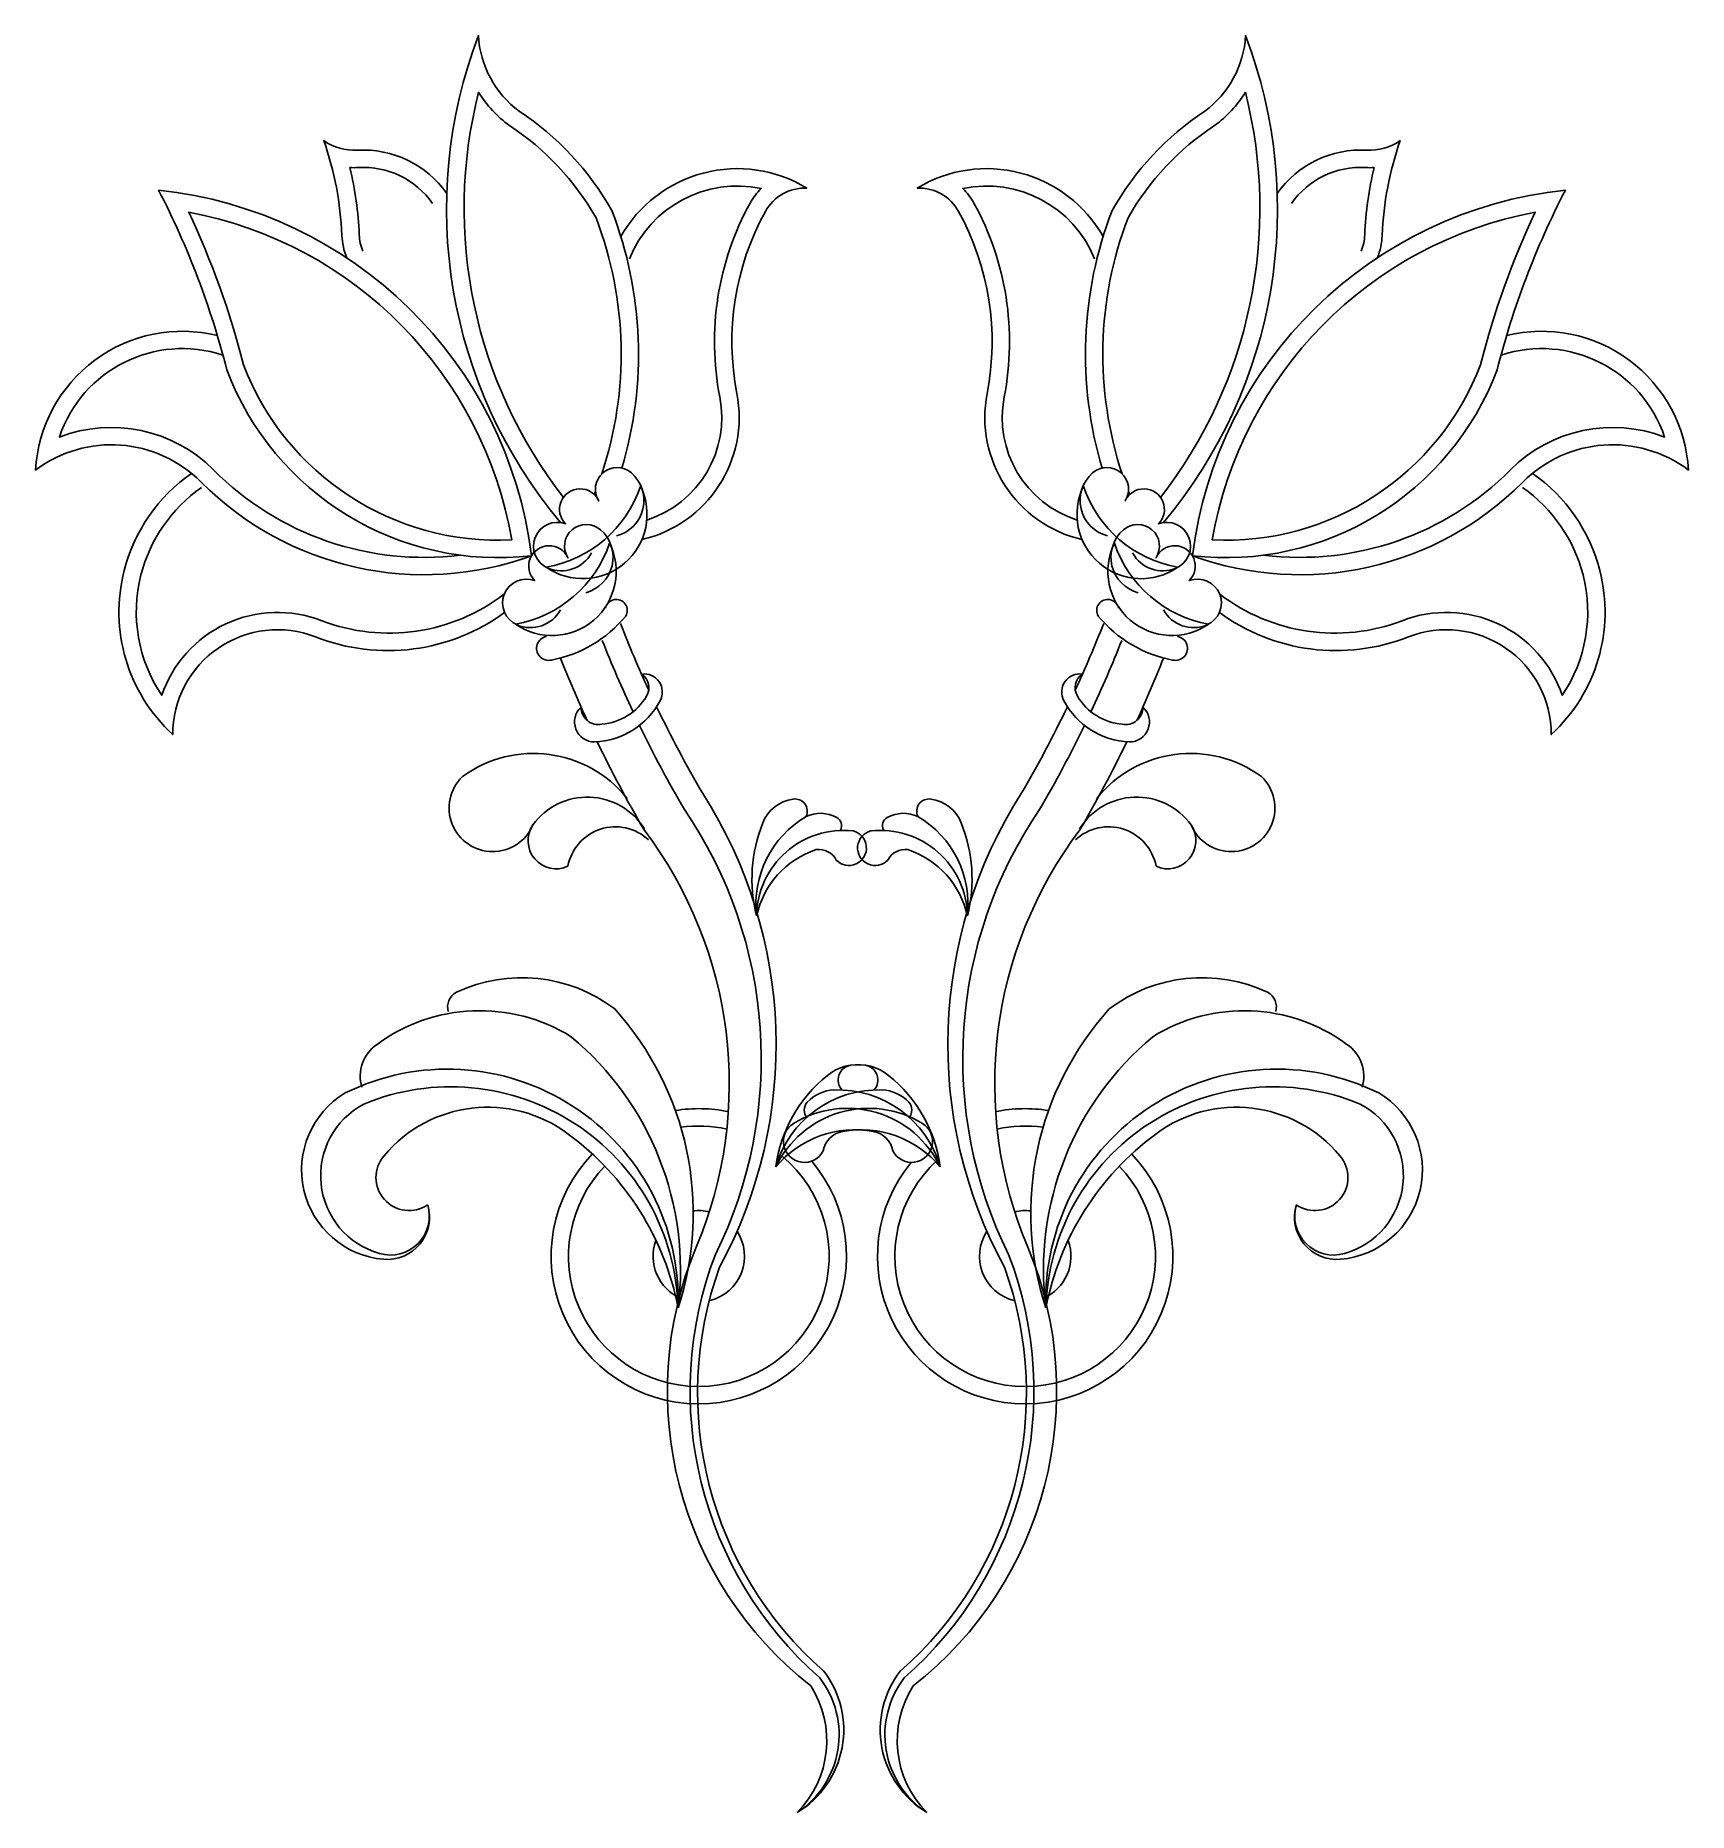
# Model space of a CAD drawing. Extents: x 1429 to 1714, y 1397 to 1704.
import ezdxf

# ---------------------------------------------------------------- set-up
doc = ezdxf.new("R2010")
doc.units = 0
doc.header["$MEASUREMENT"] = 0
doc.layers.add('3', color=3, linetype='CONTINUOUS')
doc.layers.add('7', color=7, linetype='CONTINUOUS')

msp = doc.modelspace()

# ---------------------------------------------------------------- linework, layer by layer
at = {"layer": '3'}
for points in [[(1526.5, 1628.03, 0.172896), (1525.5, 1672.25, 0.118509), (1510.54, 1688.21, -0.096474), (1505.22, 1693.95, 0.231775), (1519.88, 1623.98)], [(1616.36, 1628.03, -0.172896), (1617.37, 1672.25, -0.118509), (1632.32, 1688.21, 0.096474), (1637.64, 1693.95, -0.231775), (1622.98, 1623.98)], [(1497.27, 1674.76, 0.259904), (1484.44, 1680.95, -0.030394), (1482.99, 1680.95, -0.048929), (1484.6, 1669.35, 0.085404), (1485.22, 1666.48, 0.085404)], [(1645.59, 1674.76, -0.259904), (1658.42, 1680.95, 0.030394), (1659.88, 1680.95, 0.048929), (1658.26, 1669.35, -0.085404), (1657.64, 1666.48, -0.085404)], [(1534.26, 1620.03, 0.380027), (1546.87, 1641.35, -0.175566), (1552.11, 1674.81, -0.073542), (1554.03, 1677.33, 0.362822), (1531.27, 1665.2)], [(1608.6, 1620.03, -0.380027), (1595.99, 1641.35, 0.175566), (1590.75, 1674.81, 0.073542), (1588.83, 1677.33, -0.362822), (1611.6, 1665.2)], [(1461.07, 1648.54, 0.413209), (1432.82, 1634.38, -0.298044), (1459.43, 1628.73, 0.231712), (1502.05, 1613.99, 0.292397)], [(1681.79, 1648.54, -0.413209), (1710.04, 1634.38, 0.298044), (1683.43, 1628.73, -0.231712), (1640.82, 1613.99, -0.292397)], [(1529.05, 1617.33, 0.604086), (1531.6, 1628.2, 0.865947), (1525.98, 1623.35, 1.198421), (1520.23, 1619.41, 0.974561), (1517.19, 1611.77, 0.386618), (1524.7, 1614.37, 1.376517)], [(1613.82, 1617.33, -0.604086), (1611.26, 1628.2, -0.865947), (1616.88, 1623.35, -1.198421), (1622.63, 1619.41, -0.974561), (1625.67, 1611.77, -0.386618), (1618.17, 1614.37, -1.376517)], [(1457.36, 1625.66, 0.179475), (1446.91, 1610.57, 0.213964), (1450.51, 1589.78, -0.427106), (1478.14, 1602.67, 0.259837), (1509.65, 1607.26)], [(1533.18, 1625.88, -0.773306), (1516.9, 1611.91, -2.564208)], [(1533.18, 1625.88, -0.274313), (1516.9, 1611.91, -2.564208)], [(1525.2, 1624.46, 0.002165), (1525.41, 1624.99, 0.002165)], [(1609.68, 1625.88, 0.773306), (1625.97, 1611.91, 2.564208)], [(1609.68, 1625.88, 0.274313), (1625.97, 1611.91, 2.564208)], [(1617.66, 1624.46, -0.002165), (1617.46, 1624.99, -0.002165)], [(1685.5, 1625.66, -0.179475), (1695.95, 1610.57, -0.213964), (1692.36, 1589.78, 0.427106), (1664.72, 1602.67, -0.259837), (1633.21, 1607.26)], [(1523.71, 1607.51, 0.604086), (1526.27, 1618.38, 0.865947), (1520.65, 1613.53, 1.198421), (1514.9, 1609.6, 0.974561), (1511.86, 1601.95, 0.386618), (1519.36, 1604.55, 1.376517)], [(1619.15, 1607.51, -0.604086), (1616.59, 1618.38, -0.865947), (1622.21, 1613.53, -1.198421), (1627.96, 1609.6, -0.974561), (1631, 1601.95, -0.386618), (1623.5, 1604.55, -1.376517)], [(1527.85, 1616.06, -0.773306), (1511.57, 1602.09, -2.564208)], [(1527.85, 1616.06, -0.274313), (1511.57, 1602.09, -2.564208)], [(1615.02, 1616.06, 0.773306), (1631.3, 1602.09, 2.564208)], [(1615.02, 1616.06, 0.274313), (1631.3, 1602.09, 2.564208)], [(1516.96, 1599.93, 1.037415), (1517.79, 1595.88, 0.178064), (1530.62, 1603.48, 1.180582), (1527.14, 1604.85, 0.4401)], [(1625.91, 1599.93, -1.037415), (1625.08, 1595.88, -0.178064), (1612.24, 1603.48, -1.180582), (1615.72, 1604.85, -0.4401)], [(1526.57, 1599.26, 0.015598), (1531.85, 1587.03, -0.228496)], [(1616.29, 1599.26, -0.015598), (1611.01, 1587.03, 0.228496)], [(1522.92, 1587.74, 0.482689), (1526.5, 1584.81, 0.24418), (1534.22, 1589.62, 0.406763), (1533.35, 1593.45)], [(1619.94, 1587.74, -0.482689), (1616.36, 1584.81, -0.24418), (1608.64, 1589.62, -0.406763), (1609.51, 1593.45)], [(1533.01, 1584.58, 0.01927), (1540.75, 1570.06, -0.271063), (1546.11, 1493.19, 0.313404), (1564.13, 1420.06, -0.435569), (1560.26, 1396.81)], [(1609.85, 1584.58, -0.01927), (1602.11, 1570.06, 0.271063), (1596.75, 1493.19, -0.313404), (1578.74, 1420.06, 0.435569), (1582.6, 1396.81)], [(1556.54, 1508.31, -0.192945), (1565.45, 1524.13, -0.211577), (1572.02, 1525.87, -0.598461), (1573.51, 1521.6, 6.005397)], [(1584.95, 1508.31, 0.192945), (1576.03, 1524.13, 0.211577), (1569.46, 1525.87, 0.598461), (1567.98, 1521.6, -6.005397)], [(1539.67, 1483.96, 0.525614), (1485.4, 1519.18, 0.676602), (1488.11, 1493.35, 0.591486), (1496.43, 1501.77, 1.64196)], [(1556.54, 1508.31, -0.344014), (1574.9, 1521.61, -0.198098), (1579.5, 1519.51, -0.392885), (1579.51, 1516.8, -0.035853)], [(1584.95, 1508.31, 0.344014), (1566.59, 1521.61, 0.198098), (1561.99, 1519.51, 0.392885), (1561.98, 1516.8, 0.035853)], [(1603.19, 1483.96, -0.525614), (1657.46, 1519.18, -0.676602), (1654.76, 1493.35, -0.591486), (1646.44, 1501.77, -1.64196)], [(1556.54, 1508.31, -0.444805), (1581.89, 1515.82, -1.327036), (1576.75, 1511.1, 0.320301), (1573.43, 1514.42, 0.272421), (1556.54, 1508.31, 3.430101)], [(1584.95, 1508.31, 0.444805), (1559.59, 1515.82, 1.327036), (1564.74, 1511.1, -0.320301), (1568.06, 1514.42, -0.272421), (1584.95, 1508.31, -3.430101)]]:
    msp.add_lwpolyline(points, format="xyb", dxfattribs=at)
for points in [[(1510.93, 1616.62, 0.313571), (1455.17, 1673.24, -0.04771), (1464.61, 1646.89, 0.324693)], [(1631.93, 1616.62, -0.313571), (1687.69, 1673.24, 0.04771), (1678.25, 1646.89, -0.324693)]]:
    msp.add_lwpolyline(points, format="xyb", close=True, dxfattribs=at)
for centre, radius, start, end in [((1543.25, 1492.88), 22.5, 77.5927, 97.93), ((1599.61, 1492.88), 22.5, 82.07, 102.4073), ((1543.25, 1492.88), 22.5, 269.9965, 50.4096), ((1543.25, 1492.88), 22.5, 136.2175, 269.4547), ((1599.61, 1492.88), 22.5, 132.6408, 270.0035), ((1599.61, 1492.88), 22.5, 270.5453, 43.7825), ((1543.25, 1492.88), 7.9, 76.7777, 97.0701), ((1599.61, 1492.88), 7.9, 82.9299, 103.2223), ((1543.25, 1492.88), 7.9, 159.6414, 247.1021), ((1543.25, 1492.88), 7.9, 284.2921, 33.1465), ((1599.61, 1492.88), 7.9, 146.8535, 255.7079), ((1599.61, 1492.88), 7.9, 292.8979, 20.3586)]:
    msp.add_arc(centre, radius, start, end, dxfattribs=at)
at = {"layer": '7'}
for points in [[(1529.96, 1629.03, 0.166152), (1528.22, 1673.53, 0.119273), (1512.25, 1690.67, -0.223283), (1505.18, 1703.75, 0.271568), (1519.37, 1619.63, 0.271568)], [(1612.9, 1629.03, -0.166152), (1614.64, 1673.53, -0.119273), (1630.61, 1690.67, 0.223283), (1637.68, 1703.75, -0.271568), (1623.5, 1619.63, -0.271568)], [(1499.72, 1676.48, 0.259904), (1484.26, 1683.94, -0.171944), (1478.49, 1685.61, -0.073565), (1481.61, 1669.23, 0.085404), (1482.44, 1665.36, 0.581021)], [(1643.14, 1676.48, -0.259904), (1658.6, 1683.94, 0.171944), (1664.37, 1685.61, 0.073565), (1661.26, 1669.23, -0.085404), (1660.43, 1665.36, -0.581021)], [(1533.43, 1616.69, 0.404214), (1549.82, 1641.93, -0.175566), (1554.74, 1673.36, -0.282853), (1561.88, 1677.41, 0.42307), (1529.78, 1669.02)], [(1609.44, 1616.69, -0.404214), (1593.04, 1641.93, 0.175566), (1588.12, 1673.36, 0.282853), (1580.98, 1677.41, -0.42307), (1613.08, 1669.02)], [(1514.37, 1613.89, 0.348365), (1449.95, 1677.04, -0.057849), (1461.74, 1645.99, 0.343992), (1514.37, 1613.89, -5.48246)], [(1628.49, 1613.89, -0.348365), (1692.91, 1677.04, 0.057849), (1681.12, 1645.99, -0.343992), (1628.49, 1613.89, 5.48246)], [(1460.11, 1651.93, 0.469549), (1428.71, 1628.69, -0.37408), (1457.3, 1626.62, 0.292397), (1514.37, 1613.89, -107.036714)], [(1682.76, 1651.93, -0.469549), (1714.16, 1628.69, 0.37408), (1685.56, 1626.62, -0.292397), (1628.49, 1613.89, 107.036714)], [(1455.64, 1628.12, 0.179475), (1444.01, 1611.32, 0.275881), (1452.39, 1583.01, -0.527249), (1477.06, 1599.88, 0.257707), (1509.77, 1604.12)], [(1687.22, 1628.12, -0.179475), (1698.86, 1611.32, -0.275881), (1690.47, 1583.01, 0.527249), (1665.81, 1599.88, -0.257707), (1633.1, 1604.12)], [(1529.7, 1602.2, 0.014803), (1534.6, 1590.69, -0.215739)], [(1613.17, 1602.2, -0.014803), (1608.26, 1590.69, 0.215739)], [(1519.35, 1596.22, 0.013346), (1523.96, 1585.45, -0.224523)], [(1623.51, 1596.22, -0.013346), (1618.91, 1585.45, 0.224523)], [(1522.92, 1587.74, 0.685571), (1525.26, 1581.72, 0.267687), (1536.56, 1588.84, 0.619536), (1533.35, 1593.45)], [(1619.94, 1587.74, -0.685571), (1617.6, 1581.72, -0.267687), (1606.3, 1588.84, -0.619536), (1609.51, 1593.45)], [(1535.96, 1587.81, 0.0201), (1543.92, 1572.81, -0.273184), (1546.84, 1491.01, 0.308946), (1564.82, 1421.21, -0.446713), (1560.26, 1396.81)], [(1606.91, 1587.81, -0.0201), (1598.94, 1572.81, 0.273184), (1596.02, 1491.01, -0.308946), (1578.04, 1421.21, 0.446713), (1582.6, 1396.81)], [(1525.7, 1581.74, 0.019625), (1533.79, 1566.54, -0.267988), (1542.79, 1494.45, 0.337134), (1562.58, 1418.66, -0.350634), (1560.26, 1396.81)], [(1617.16, 1581.74, -0.019625), (1609.07, 1566.54, 0.267988), (1600.07, 1494.45, -0.337134), (1580.29, 1418.66, 0.350634), (1582.6, 1396.81)], [(1553.23, 1551.68, -0.159092), (1554.3, 1567.76, -0.272405), (1559.52, 1571.86, -0.598461), (1561.77, 1568.84, 5.626039)], [(1589.63, 1551.68, 0.159092), (1588.56, 1567.76, 0.272405), (1583.34, 1571.86, 0.598461), (1581.09, 1568.84, -5.626039)], [(1553.23, 1551.68, -0.296062), (1561.77, 1568.84, -0.240908), (1567.06, 1568.68, -0.392885), (1567.75, 1566.53, -0.035225)], [(1589.63, 1551.68, 0.296062), (1581.09, 1568.84, 0.240908), (1575.8, 1568.68, 0.392885), (1575.12, 1566.53, 0.035225)], [(1553.23, 1551.68, -0.441505), (1569.89, 1566.36, -1.327036), (1566.99, 1561.31, 0.320301), (1563.51, 1563.12, 0.265089), (1553.23, 1551.68, 3.430101)], [(1589.63, 1551.68, 0.441505), (1572.97, 1566.36, 1.327036), (1575.88, 1561.31, -0.320301), (1579.35, 1563.12, -0.265089), (1589.63, 1551.68, -3.430101)], [(1539.67, 1483.96, 0.268808), (1528.72, 1535.6, 0.280274), (1501.39, 1538.48, 0.354798), (1499.98, 1535.14, 0.572239)], [(1603.19, 1483.96, -0.268808), (1614.14, 1535.6, -0.280274), (1641.48, 1538.48, -0.354798), (1642.88, 1535.14, -0.572239)], [(1539.67, 1483.96, 0.256205), (1521.18, 1530.81, 0.306502), (1487.69, 1529.49, 0.327465), (1485.05, 1522.07)], [(1603.19, 1483.96, -0.256205), (1621.68, 1530.81, -0.306502), (1655.17, 1529.49, -0.327465), (1657.81, 1522.07)], [(1539.67, 1483.96, 0.567387), (1482.19, 1521.09, 0.727012), (1488.79, 1492.36, 0.531165), (1496.43, 1501.77, 8.646458)], [(1603.19, 1483.96, -0.567387), (1660.67, 1521.09, -0.727012), (1654.08, 1492.36, -0.531165), (1646.44, 1501.77, -8.646458)]]:
    msp.add_lwpolyline(points, format="xyb", dxfattribs=at)
for centre, radius, start, end in [((1514.69, 1559.01), 20.73, 38.6534, 126.2132), ((1628.17, 1559.01), 20.73, 53.7868, 141.3466), ((1507.66, 1570.31), 7.53, 133.8747, 337.2125), ((1635.2, 1570.31), 7.53, 202.7875, 46.1253), ((1524, 1560.62), 11.58, 31.7465, 144.2167), ((1618.86, 1560.62), 11.58, 35.7833, 148.2535), ((1518.61, 1564.66), 4.85, 145.6855, 294.8168), ((1528.85, 1558.72), 8.35, 46.7695, 169.3561), ((1614.01, 1558.72), 8.35, 10.6439, 133.2305), ((1624.25, 1564.66), 4.85, 245.1832, 34.3145), ((1506.77, 1495.39), 23.24, 53.2009, 140.2629), ((1543.25, 1492.88), 25.5, 78.4674, 99.1276), ((1599.61, 1492.88), 25.5, 80.8724, 101.5326), ((1636.09, 1495.39), 23.24, 39.7371, 126.7991), ((1491.8, 1474.72), 48.76, 10.9185, 53.6554), ((1651.07, 1474.72), 48.76, 126.3446, 169.0815), ((1493.21, 1506.49), 5.71, 138.9708, 304.2405), ((1543.25, 1492.88), 25.5, 136.1364, 269.5601), ((1599.61, 1492.88), 25.5, 270.4399, 43.8636), ((1649.65, 1506.49), 5.71, 235.7595, 41.0292), ((1543.25, 1492.88), 25.5, 269.9523, 40.1442), ((1599.61, 1492.88), 25.5, 140.5123, 270.0477)]:
    msp.add_arc(centre, radius, start, end, dxfattribs=at)

doc.saveas('drawing.dxf')
